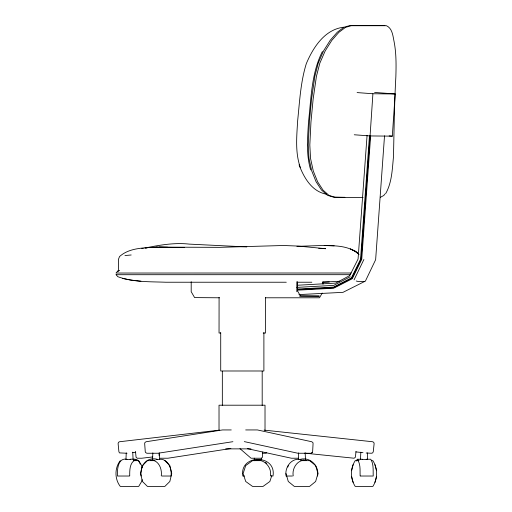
<?xml version="1.0" encoding="UTF-8"?>
<svg xmlns="http://www.w3.org/2000/svg" width="512" height="512" viewBox="0 0 512 512"><rect width="100%" height="100%" fill="white"/><g stroke="black" fill="none" stroke-linecap="round" stroke-linejoin="round"><path stroke-width="0.77" d="M191.206 281.728L191.194 291.712L194.618 297.6L219.443 297.786M219.085 297.37L219.04 333.018L220.602 333.024M265.53 297.408L265.478 333.056L263.238 333.069M296.819 291.712L296.832 281.728M297.453 281.715L297.446 290.79L300.429 295.93L319.322 296.102L299.469 296.102M322.374 283.616L322.381 282.022M323.002 284.186L323.002 281.939M262.566 452.045L262.502 457.075L261.606 458.227L251.066 458.227L239.974 448.653M360.134 475.872C359.91 470.688 360.71 464.685 357.83 460.134M125.946 459.546L126.259 452.896M152.525 459.565L152.838 452.902M254.342 458.163L254.278 459.654L254.688 459.597M301.018 459.52L298.33 459.565L298.643 452.902M360.474 459.546L360.819 452.16M161.28 475.872C162.118 469.632 159.411 461.53 152.55 460.134M359.014 460.653L355.187 460.653C350.227 468.403 350.227 478.65 355.187 486.4L372.883 486.4C377.843 478.65 377.843 468.403 372.883 460.653L371.264 460.653M317.574 476.026C319.546 466.323 310.438 456.742 300.512 459.245M370.067 135.942L372.909 93.754L395.162 93.965L392.32 136.147L370.067 135.942L354.253 134.771M367.078 135.302L358.074 259.034L349.715 275.648M369.478 135.654L360.538 259.277L351.373 277.933L333.574 287.11L297.389 289.062M370.08 135.494L361.133 259.315L351.84 278.31L333.606 287.674L297.414 289.613M370.656 135.718L361.728 259.36L352.301 278.694L333.638 288.237L297.44 290.163M384.525 135.802L375.635 259.712L365.402 281.088L343.014 292.333L298.918 294.605M356.006 451.443L355.398 457.197L354.131 458.227L304.717 453.146M142.15 479.635L141.664 481.485L138.707 486.4L120.269 486.4C114.554 479.11 114.554 467.942 120.269 460.653M353.126 464.646L351.514 470.726M374.944 482.413L376.557 476.333M244.301 441.613L297.926 453.254L311.187 453.254L312.422 452.518L312.634 451.725L313.069 443.533L312.941 442.669L311.789 441.754L257.382 429.939L245.69 429.939M287.859 467.021L288.275 465.574M271.757 475.699L269.869 481.485L263.059 486.4L252.525 486.4L245.715 481.485L243.117 473.53L245.715 465.574L252.525 460.653L260.947 460.653M322.394 51.507C311.36 73.203 311.232 98.182 308.512 121.856C307.616 137.856 305.952 154.24 310.662 169.85M356.198 461.018L357.28 459.245L362.406 459.245M354.054 279.878L363.898 259.494M384.627 194.099L383.91 195.424L380.422 197.286M385.536 193.856C391.942 182.784 392.218 169.402 393.466 156.979C394.099 130.227 394.355 103.469 395.859 76.749C396.211 65.082 396.32 53.274 394.112 41.76C392.896 36.09 392.525 28.518 386.483 25.722L351.27 25.722L345.51 27.366L338.842 32.365L331.814 40.378L325.197 50.88L319.834 63.162L316.416 76.403L313.126 99.219L310.957 122.093L309.824 145.024L310.541 158.426L313.28 170.97L317.613 181.792L323.046 190.138L329.037 195.424L335.11 197.286A679.59 17.645 3.8 0 0 363.104 197.478M322.214 293.037L319.507 297.786L265.504 297.786M351.2 273.005L116.026 273.043L117.715 271.11L119.136 270.605M311.187 453.254L312.422 452.518M266.701 452.774L265.798 453.254L262.63 453.254M349.658 275.61L335.635 283.117L297.312 285.254M350.246 276.749L333.792 285.37L296.832 287.392M134.918 460.134C129.587 463.066 129.664 470.528 129.728 475.872M119.264 270.586L117.715 271.11M343.667 27.213C324.691 29.427 313.126 47.475 306.317 63.629C300.576 82.086 299.642 101.562 297.658 120.678C296.749 136.314 295.002 152.448 300.352 167.546M303.763 460.134C296.467 461.03 291.987 468.973 293.197 475.872M254.656 460.698L257.376 460.134M141.779 248.608L143.309 248.326M144.845 248.051C159.456 245.094 174.349 242.451 189.306 244.115L246.803 246.938M366.957 459.52L362.048 459.52M232.909 441.69L157.946 453.254L146.861 453.254L145.568 452.518L145.267 451.725L144.666 443.533L144.838 442.669L146.01 441.754L222.554 429.939L231.264 429.939M230.854 448.512L167.917 458.227L160.147 458.227M145.696 248.102L147.251 247.872M146.266 247.635L148.666 247.475M286.278 282.234L165.76 282.234C149.722 281.626 132.998 282.259 117.715 276.659L116.166 274.688M219.59 430.125L119.469 441.754L118.438 442.362L118.106 443.584L118.912 451.776L119.475 452.896L127.008 453.254M132.57 452.614L135.744 452.243M152.768 456.941L141.722 458.227L137.229 458.227L136.058 457.197L135.494 451.443M124.947 255.558L131.181 254.982M130.81 459.546L126.221 459.546M329.338 281.978L322.938 282.112L339.578 281.28M159.36 452.909L159.674 459.597L156.032 459.546M151.206 247.565L157.568 247.181L184.41 247.552M156.71 247.123L219.456 247.347L283.494 245.498L297.984 246.061L325.619 248.698L318.739 248.307M157.082 247.098C144.403 247.917 129.613 247.533 119.533 256.55L118.374 259.558L118.675 271.04M296.922 246.362L319.174 245.606C332.39 245.715 347.846 244.704 358.387 253.914M122.682 278.47L130.656 280.032L140.922 281.222M384.902 25.6L349.69 25.6L343.936 27.245L337.274 32.243L330.246 40.262L323.629 50.758L318.259 63.04L314.835 76.282L311.546 99.098L309.376 121.971L308.243 144.909L308.966 158.31L311.706 170.854L316.051 181.677L321.478 190.016L327.462 195.302L333.53 197.165A679.59 17.645 3.8 0 0 344.87 197.299M350.445 274.682L116.026 274.707M297.466 282.234L311.846 282.234M225.658 448.87L250.957 448.87M298.394 458.227L291.424 458.227L247.328 448.653M126.957 459.245C117.805 457.478 117.133 469.773 117.466 476.026L129.338 476.026M130.125 459.245C133.382 459.168 137.818 458.336 139.302 462.157M157.158 459.245C146.246 456.467 139.763 466.304 141.139 476.026M159.424 459.245C167.994 458.547 172.179 468.806 171.008 476.026L161.933 476.026M298.931 459.245C290.432 458.893 284.602 468.198 286.074 476.026L292.416 476.026M366.208 459.245L370.765 459.245C373.837 464.096 372.986 470.496 373.222 476.026L360.307 476.026M133.747 460.134L136.122 460.134M150.522 460.134L154.304 460.134M255.68 460.134L260.154 460.134M301.466 460.134L306.221 460.134M357.299 460.134L358.816 460.134M133.498 460.653L138.707 460.653L141.664 465.574L142.15 467.424M155.072 460.653L147.424 460.653L142.451 465.574L140.55 473.53L142.451 481.485L147.424 486.4L164.864 486.4L169.837 481.485L171.738 473.53L169.837 465.574L164.864 460.653M300.608 460.653L309.626 460.653L315.642 465.574L317.939 473.53L315.642 481.485L309.626 486.4L294.291 486.4L288.275 481.485L285.978 473.53M244.531 476.026L242.835 476.026C239.123 453.901 276.717 453.901 273.005 476.026L270.419 475.872C271.866 468.422 266.003 460.774 258.458 460.134M364.762 281.504L357.894 281.434L356.224 281.005M159.373 247.091L167.648 247.238M334.157 245.83L324.23 245.498M374.598 92.442L395.162 93.965M357.094 92.582L372.909 93.754M389.158 135.917L392.32 136.147M259.898 459.52L261.427 459.622L261.357 458.131M260.538 459.52L261.018 459.565M264.077 430.112L372.659 441.754L373.773 442.362L374.131 443.584L373.261 451.776L372.653 452.896L371.437 453.254L366.163 453.005M355.859 451.898L362.995 452.666M326.432 194.176C311.866 191.654 303.827 177.517 299.066 164.8M265.53 462.445L266.771 463.334M358.931 254.419L355.61 251.386L350.374 248.934L355.68 251.405L358.854 254.362M139.654 462.72L140.237 464.16M376.557 470.726L374.944 464.646M351.514 476.333L353.126 482.413M159.002 453.6L159.162 455.763M367.309 452.896L367.622 459.533M305.165 452.909L305.478 459.597M132.742 452.154L133.088 459.533M265.018 430.605L265.018 405.203L219.021 405.203L219.021 430.605M263.891 332.525L263.891 370.989L220.717 370.989L220.717 332.525M262.189 371.251L262.189 405.491M222.336 371.251L222.336 405.491"/></g></svg>
